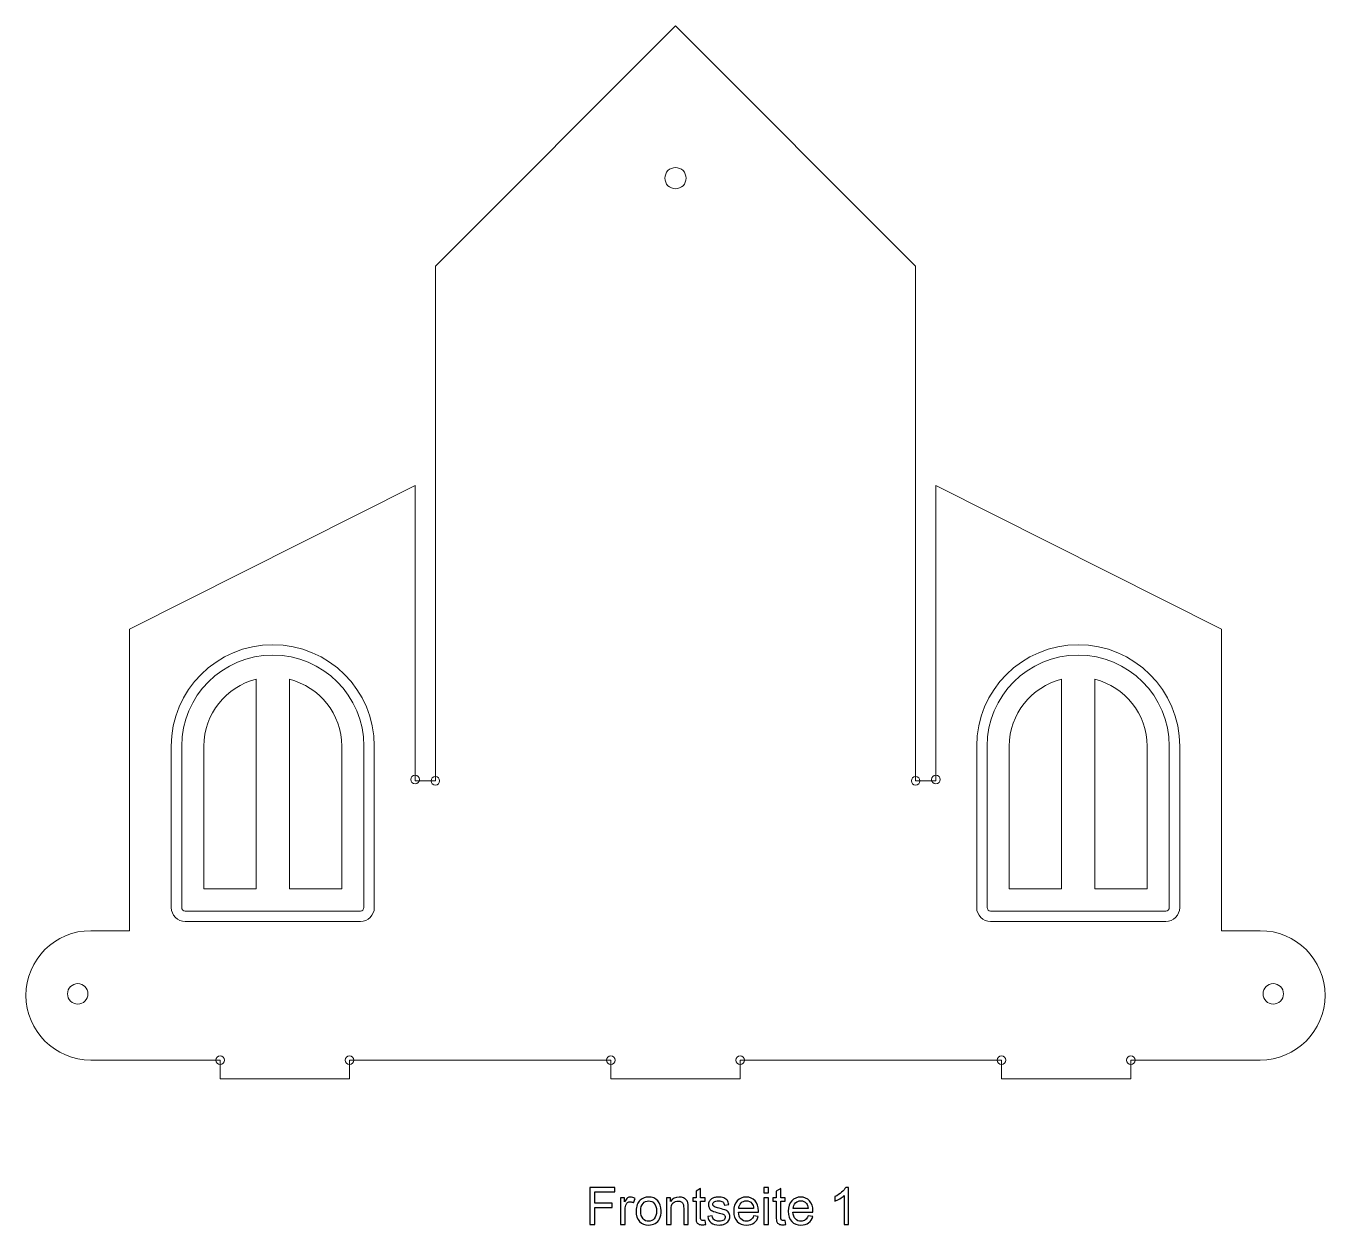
# Model space of a CAD drawing. Header units: millimetres. Extents: x -1415 to 1542, y -991 to 945.
# Drawn here: x 193.7 to 673.5, y 496.2 to 939.3 of the extents above; entities that cross this region are included whole.
import ezdxf

# ---------------------------------------------------------------- set-up
doc = ezdxf.new("R2010")
doc.units = ezdxf.units.MM
doc.header["$MEASUREMENT"] = 0
doc.layers.add('Ebene 1', color=7, linetype='Continuous')

msp = doc.modelspace()

# ---------------------------------------------------------------- linework, layer by layer
at = {"layer": 'Ebene 1', "color": 250, "lineweight": 5}
msp.add_open_spline([(433.5745, 939.2798), (433.5745, 939.2798), (433.5745, 939.2798), (433.5745, 939.2798), (433.5745, 939.2798), (433.5745, 939.2798), (522.2791, 850.5752), (522.2791, 850.5752), (522.2791, 850.5752), (522.2791, 850.5752), (522.2792, 660.3062), (522.2792, 660.3062), (522.2792, 660.3062), (522.2792, 660.3062), (529.7792, 660.3062), (529.7792, 660.3062), (529.7792, 660.3062), (529.7792, 660.3062), (529.7791, 769.4497), (529.7791, 769.4497), (529.7791, 769.4497), (529.7791, 769.4497), (635.2479, 716.3777), (635.2479, 716.3777), (635.2479, 716.3777), (635.2479, 716.3777), (635.2479, 604.9747), (635.2479, 604.9747), (635.2479, 604.9747), (635.2479, 604.9747), (649.5777, 604.9747), (649.5777, 604.9747), (649.5777, 604.9747), (662.7449, 604.9747), (673.484, 594.2357), (673.484, 581.0681), (673.484, 581.0681), (673.484, 581.0681), (673.484, 581.0681), (673.484, 581.0681), (673.484, 581.0681), (673.484, 567.9017), (662.7449, 557.1622), (649.5777, 557.1622), (649.5777, 557.1622), (649.5777, 557.1622), (601.7654, 557.1622), (601.7654, 557.1622), (601.7654, 557.1622), (601.7654, 557.1622), (601.7654, 550.2622), (601.7654, 550.2622), (601.7654, 550.2622), (601.7654, 550.2622), (553.9527, 550.2622), (553.9527, 550.2622), (553.9527, 550.2622), (553.9527, 550.2622), (553.9527, 557.1622), (553.9527, 557.1622), (553.9527, 557.1622), (553.9527, 557.1622), (457.4808, 557.1622), (457.4808, 557.1622), (457.4808, 557.1622), (457.4808, 557.1622), (457.4808, 550.2622), (457.4808, 550.2622), (457.4808, 550.2622), (457.4808, 550.2622), (409.6682, 550.2622), (409.6682, 550.2622), (409.6682, 550.2622), (409.6682, 550.2622), (409.6682, 557.1622), (409.6682, 557.1622), (409.6682, 557.1622), (409.6682, 557.1622), (313.1969, 557.1622), (313.1969, 557.1622), (313.1969, 557.1622), (313.1969, 557.1622), (313.1969, 550.2622), (313.1969, 550.2622), (313.1969, 550.2622), (313.1969, 550.2622), (265.3842, 550.2622), (265.3842, 550.2622), (265.3842, 550.2622), (265.3842, 550.2622), (265.3842, 557.1622), (265.3842, 557.1622), (265.3842, 557.1622), (265.3842, 557.1622), (217.5716, 557.1622), (217.5716, 557.1622), (217.5716, 557.1622), (204.4041, 557.1622), (193.6649, 567.9017), (193.6649, 581.0681), (193.6649, 581.0681), (193.6649, 581.0681), (193.6649, 581.0681), (193.6649, 581.0681), (193.6649, 581.0681), (193.6649, 594.2357), (204.4041, 604.9747), (217.5716, 604.9747), (217.5716, 604.9747), (217.5716, 604.9747), (231.9009, 604.9747), (231.9009, 604.9747), (231.9009, 604.9747), (231.9009, 604.9747), (231.9009, 716.3777), (231.9009, 716.3777), (231.9009, 716.3777), (231.9009, 716.3777), (337.3699, 769.4497), (337.3699, 769.4497), (337.3699, 769.4497), (337.3699, 769.4497), (337.37, 660.3062), (337.37, 660.3062), (337.37, 660.3062), (337.37, 660.3062), (344.87, 660.3062), (344.87, 660.3062), (344.87, 660.3062), (344.87, 660.3062), (344.8699, 850.5752), (344.8699, 850.5752), (344.8699, 850.5752), (344.8699, 850.5752), (433.5745, 939.2798), (433.5745, 939.2798)], degree=3, knots=[0, 0, 0, 0, 0.02941176, 0.02941176, 0.02941176, 0.02941176, 0.05882353, 0.05882353, 0.05882353, 0.05882353, 0.08823529, 0.08823529, 0.08823529, 0.08823529, 0.11764706, 0.11764706, 0.11764706, 0.11764706, 0.14705882, 0.14705882, 0.14705882, 0.14705882, 0.17647059, 0.17647059, 0.17647059, 0.17647059, 0.20588235, 0.20588235, 0.20588235, 0.20588235, 0.23529412, 0.23529412, 0.23529412, 0.23529412, 0.26470588, 0.26470588, 0.26470588, 0.26470588, 0.29411765, 0.29411765, 0.29411765, 0.29411765, 0.32352941, 0.32352941, 0.32352941, 0.32352941, 0.35294118, 0.35294118, 0.35294118, 0.35294118, 0.38235294, 0.38235294, 0.38235294, 0.38235294, 0.41176471, 0.41176471, 0.41176471, 0.41176471, 0.44117647, 0.44117647, 0.44117647, 0.44117647, 0.47058824, 0.47058824, 0.47058824, 0.47058824, 0.5, 0.5, 0.5, 0.5, 0.52941176, 0.52941176, 0.52941176, 0.52941176, 0.55882353, 0.55882353, 0.55882353, 0.55882353, 0.58823529, 0.58823529, 0.58823529, 0.58823529, 0.61764706, 0.61764706, 0.61764706, 0.61764706, 0.64705882, 0.64705882, 0.64705882, 0.64705882, 0.67647059, 0.67647059, 0.67647059, 0.67647059, 0.70588235, 0.70588235, 0.70588235, 0.70588235, 0.73529412, 0.73529412, 0.73529412, 0.73529412, 0.76470588, 0.76470588, 0.76470588, 0.76470588, 0.79411765, 0.79411765, 0.79411765, 0.79411765, 0.82352941, 0.82352941, 0.82352941, 0.82352941, 0.85294118, 0.85294118, 0.85294118, 0.85294118, 0.88235294, 0.88235294, 0.88235294, 0.88235294, 0.91176471, 0.91176471, 0.91176471, 0.91176471, 0.94117647, 0.94117647, 0.94117647, 0.94117647, 0.97058824, 0.97058824, 0.97058824, 0.97058824, 1, 1, 1, 1], dxfattribs=at)
at = {"layer": 'Ebene 1', "color": 22, "lineweight": 5}
for points in [[(437.5121, 883.0447), (437.5121, 880.8705), (435.7488, 879.1073), (433.5746, 879.1073), (433.5746, 879.1073), (431.4003, 879.1073), (429.6371, 880.8705), (429.6371, 883.0447), (429.6371, 883.0447), (429.6371, 885.2189), (431.4003, 886.9821), (433.5746, 886.9821), (433.5746, 886.9821), (435.7488, 886.9821), (437.5121, 885.2189), (437.5121, 883.0447)], [(216.571, 581.6279), (216.571, 579.5366), (214.8749, 577.8404), (212.7835, 577.8404), (212.7835, 577.8404), (210.692, 577.8404), (208.996, 579.5366), (208.996, 581.6279), (208.996, 581.6279), (208.996, 583.7192), (210.692, 585.4154), (212.7835, 585.4154), (212.7835, 585.4154), (214.8749, 585.4154), (216.571, 583.7192), (216.571, 581.6279)], [(650.5781, 581.6279), (650.5781, 579.5366), (652.2742, 577.8404), (654.3656, 577.8404), (654.3656, 577.8404), (656.457, 577.8404), (658.1531, 579.5366), (658.1531, 581.6279), (658.1531, 581.6279), (658.1531, 583.7192), (656.457, 585.4154), (654.3656, 585.4154), (654.3656, 585.4154), (652.2742, 585.4154), (650.5781, 583.7192), (650.5781, 581.6279)]]:
    msp.add_open_spline(points, degree=3, knots=[0, 0, 0, 0, 0.25, 0.25, 0.25, 0.25, 0.5, 0.5, 0.5, 0.5, 0.75, 0.75, 0.75, 0.75, 1, 1, 1, 1], dxfattribs=at)
at = {"layer": 'Ebene 1', "color": 114, "lineweight": 5}
for points in [[(247.328, 672.7962), (247.328, 672.7962), (247.3276, 672.8035), (247.3276, 672.8035), (247.3276, 672.8035), (247.3276, 672.8035), (247.3276, 673.149), (247.3276, 673.149), (247.3276, 673.149), (247.3276, 693.8521), (264.1243, 710.6487), (284.8274, 710.6487), (284.8274, 710.6487), (305.531, 710.6487), (322.3271, 693.8526), (322.3271, 673.149), (322.3271, 673.149), (322.3271, 673.149), (322.3277, 613.5145), (322.3277, 613.5145), (322.3277, 613.5145), (322.3277, 610.6796), (320.0236, 608.3757), (317.1887, 608.3757), (317.1887, 608.3757), (317.1887, 608.3757), (252.4669, 608.3757), (252.4669, 608.3757), (252.4669, 608.3757), (249.632, 608.3757), (247.328, 610.6796), (247.328, 613.5145), (247.328, 613.5145), (247.328, 613.5145), (247.328, 672.7962), (247.328, 672.7962)], [(544.8214, 672.7962), (544.8214, 672.7962), (544.821, 672.8035), (544.821, 672.8035), (544.821, 672.8035), (544.821, 672.8035), (544.821, 673.149), (544.821, 673.149), (544.821, 673.149), (544.821, 693.8521), (561.6176, 710.6487), (582.3207, 710.6487), (582.3207, 710.6487), (603.0244, 710.6487), (619.8205, 693.8526), (619.8205, 673.149), (619.8205, 673.149), (619.8205, 673.149), (619.821, 613.5145), (619.821, 613.5145), (619.821, 613.5145), (619.821, 610.6796), (617.5169, 608.3757), (614.682, 608.3757), (614.682, 608.3757), (614.682, 608.3757), (549.9602, 608.3757), (549.9602, 608.3757), (549.9602, 608.3757), (547.1253, 608.3757), (544.8214, 610.6796), (544.8214, 613.5145), (544.8214, 613.5145), (544.8214, 613.5145), (544.8214, 672.7962), (544.8214, 672.7962)], [(251.1823, 672.8975), (251.1823, 672.8975), (251.1819, 672.9049), (251.1819, 672.9049), (251.1819, 672.9049), (251.1819, 672.9049), (251.1819, 673.149), (251.1819, 673.149), (251.1819, 673.149), (251.1819, 691.7249), (266.2515, 706.7945), (284.8274, 706.7945), (284.8274, 706.7945), (303.4037, 706.7945), (318.4729, 691.7253), (318.4729, 673.149), (318.4729, 673.149), (318.4729, 673.149), (318.4734, 613.5146), (318.4734, 613.5146), (318.4734, 613.5146), (318.4734, 612.8069), (317.8964, 612.2299), (317.1887, 612.2299), (317.1887, 612.2299), (317.1887, 612.2299), (252.4669, 612.2299), (252.4669, 612.2299), (252.4669, 612.2299), (251.7593, 612.2299), (251.1823, 612.8069), (251.1823, 613.5146), (251.1823, 613.5146), (251.1823, 613.5146), (251.1823, 672.8975), (251.1823, 672.8975)], [(548.6757, 672.8975), (548.6757, 672.8975), (548.6752, 672.9049), (548.6752, 672.9049), (548.6752, 672.9049), (548.6752, 672.9049), (548.6752, 673.149), (548.6752, 673.149), (548.6752, 673.149), (548.6752, 691.7249), (563.7449, 706.7945), (582.3208, 706.7945), (582.3208, 706.7945), (600.8971, 706.7945), (615.9663, 691.7253), (615.9663, 673.149), (615.9663, 673.149), (615.9663, 673.149), (615.9667, 613.5146), (615.9667, 613.5146), (615.9667, 613.5146), (615.9667, 612.8069), (615.3897, 612.2299), (614.6821, 612.2299), (614.6821, 612.2299), (614.6821, 612.2299), (549.9603, 612.2299), (549.9603, 612.2299), (549.9603, 612.2299), (549.2527, 612.2299), (548.6757, 612.8069), (548.6757, 613.5146), (548.6757, 613.5146), (548.6757, 613.5146), (548.6757, 672.8975), (548.6757, 672.8975)]]:
    msp.add_open_spline(points, degree=3, knots=[0, 0, 0, 0, 0.11111111, 0.11111111, 0.11111111, 0.11111111, 0.22222222, 0.22222222, 0.22222222, 0.22222222, 0.33333333, 0.33333333, 0.33333333, 0.33333333, 0.44444444, 0.44444444, 0.44444444, 0.44444444, 0.55555556, 0.55555556, 0.55555556, 0.55555556, 0.66666667, 0.66666667, 0.66666667, 0.66666667, 0.77777778, 0.77777778, 0.77777778, 0.77777778, 0.88888889, 0.88888889, 0.88888889, 0.88888889, 1, 1, 1, 1], dxfattribs=at)
at = {"layer": 'Ebene 1', "color": 7, "lineweight": 5}
for points, knots in [([(259.3725, 620.4202), (259.3725, 620.4202), (278.6851, 620.4202), (278.6851, 620.4202), (278.6851, 620.4202), (278.6851, 620.4202), (278.6851, 697.8557), (278.6851, 697.8557), (278.6851, 697.8557), (267.596, 695.107), (259.3721, 685.0867), (259.3721, 673.149), (259.3721, 673.149), (259.3721, 673.149), (259.3725, 673.1248), (259.3725, 673.1248), (259.3725, 673.1248), (259.3725, 673.1248), (259.3725, 620.4202), (259.3725, 620.4202)], [0, 0, 0, 0, 0.2, 0.2, 0.2, 0.2, 0.4, 0.4, 0.4, 0.4, 0.6, 0.6, 0.6, 0.6, 0.8, 0.8, 0.8, 0.8, 1, 1, 1, 1]), ([(290.9705, 620.4202), (290.9705, 620.4202), (310.2831, 620.4202), (310.2831, 620.4202), (310.2831, 620.4202), (310.2831, 620.4202), (310.2827, 673.149), (310.2827, 673.149), (310.2827, 673.149), (310.2827, 685.0863), (302.0589, 695.105), (290.9705, 697.8549), (290.9705, 697.8549), (290.9705, 697.8549), (290.9705, 620.4202), (290.9705, 620.4202)], [0, 0, 0, 0, 0.25, 0.25, 0.25, 0.25, 0.5, 0.5, 0.5, 0.5, 0.75, 0.75, 0.75, 0.75, 1, 1, 1, 1]), ([(556.8659, 620.4202), (556.8659, 620.4202), (576.1785, 620.4202), (576.1785, 620.4202), (576.1785, 620.4202), (576.1785, 620.4202), (576.1785, 697.8557), (576.1785, 697.8557), (576.1785, 697.8557), (565.0893, 695.107), (556.8655, 685.0867), (556.8655, 673.149), (556.8655, 673.149), (556.8655, 673.149), (556.8659, 673.1248), (556.8659, 673.1248), (556.8659, 673.1248), (556.8659, 673.1248), (556.8659, 620.4202), (556.8659, 620.4202)], [0, 0, 0, 0, 0.2, 0.2, 0.2, 0.2, 0.4, 0.4, 0.4, 0.4, 0.6, 0.6, 0.6, 0.6, 0.8, 0.8, 0.8, 0.8, 1, 1, 1, 1]), ([(588.4639, 620.4202), (588.4639, 620.4202), (607.7765, 620.4202), (607.7765, 620.4202), (607.7765, 620.4202), (607.7765, 620.4202), (607.7761, 673.149), (607.7761, 673.149), (607.7761, 673.149), (607.7761, 685.0863), (599.5522, 695.105), (588.4639, 697.8549), (588.4639, 697.8549), (588.4639, 697.8549), (588.4639, 620.4202), (588.4639, 620.4202)], [0, 0, 0, 0, 0.25, 0.25, 0.25, 0.25, 0.5, 0.5, 0.5, 0.5, 0.75, 0.75, 0.75, 0.75, 1, 1, 1, 1])]:
    msp.add_open_spline(points, degree=3, knots=knots, dxfattribs=at)
at = {"layer": 'Ebene 1', "color": 2, "lineweight": 5}
for points in [[(337.3699, 662.4579), (338.2491, 662.4579), (338.9621, 661.7449), (338.9621, 660.8657), (338.9621, 660.8657), (338.9621, 659.9866), (338.2491, 659.2736), (337.3699, 659.2736), (337.3699, 659.2736), (336.4907, 659.2736), (335.7777, 659.9866), (335.7777, 660.8657), (335.7777, 660.8657), (335.7777, 661.7449), (336.4907, 662.4579), (337.3699, 662.4579)], [(529.7792, 662.4578), (530.6584, 662.4578), (531.3713, 661.7449), (531.3713, 660.8657), (531.3713, 660.8657), (531.3713, 659.9866), (530.6584, 659.2736), (529.7792, 659.2736), (529.7792, 659.2736), (528.9, 659.2736), (528.1871, 659.9866), (528.1871, 660.8657), (528.1871, 660.8657), (528.1871, 661.7449), (528.9, 662.4578), (529.7792, 662.4578)], [(344.87, 661.8983), (345.7492, 661.8983), (346.4621, 661.1854), (346.4621, 660.3062), (346.4621, 660.3062), (346.4621, 659.4271), (345.7492, 658.7141), (344.87, 658.7141), (344.87, 658.7141), (343.9908, 658.7141), (343.2779, 659.4271), (343.2779, 660.3062), (343.2779, 660.3062), (343.2779, 661.1854), (343.9908, 661.8983), (344.87, 661.8983)], [(522.2792, 661.8984), (523.1584, 661.8984), (523.8713, 661.1854), (523.8713, 660.3062), (523.8713, 660.3062), (523.8713, 659.4271), (523.1584, 658.7141), (522.2792, 658.7141), (522.2792, 658.7141), (521.3999, 658.7141), (520.687, 659.4271), (520.687, 660.3062), (520.687, 660.3062), (520.687, 661.1854), (521.3999, 661.8984), (522.2792, 661.8984)], [(265.3842, 558.7544), (266.2634, 558.7544), (266.9764, 558.0414), (266.9764, 557.1622), (266.9764, 557.1622), (266.9764, 556.283), (266.2634, 555.57), (265.3842, 555.57), (265.3842, 555.57), (264.505, 555.57), (263.7921, 556.283), (263.7921, 557.1622), (263.7921, 557.1622), (263.7921, 558.0414), (264.505, 558.7544), (265.3842, 558.7544)], [(313.1969, 558.7543), (314.0761, 558.7543), (314.789, 558.0413), (314.789, 557.1622), (314.789, 557.1622), (314.789, 556.2832), (314.0761, 555.57), (313.1969, 555.57), (313.1969, 555.57), (312.3177, 555.57), (311.6047, 556.2832), (311.6047, 557.1622), (311.6047, 557.1622), (311.6047, 558.0413), (312.3177, 558.7543), (313.1969, 558.7543)], [(409.6681, 558.7544), (410.5473, 558.7544), (411.2603, 558.0414), (411.2603, 557.1622), (411.2603, 557.1622), (411.2603, 556.283), (410.5473, 555.57), (409.6681, 555.57), (409.6681, 555.57), (408.7889, 555.57), (408.076, 556.283), (408.076, 557.1622), (408.076, 557.1622), (408.076, 558.0414), (408.7889, 558.7544), (409.6681, 558.7544)], [(457.4808, 558.7543), (458.36, 558.7543), (459.0729, 558.0413), (459.0729, 557.1622), (459.0729, 557.1622), (459.0729, 556.2832), (458.36, 555.57), (457.4808, 555.57), (457.4808, 555.57), (456.6016, 555.57), (455.8886, 556.2832), (455.8886, 557.1622), (455.8886, 557.1622), (455.8886, 558.0413), (456.6016, 558.7543), (457.4808, 558.7543)], [(553.9527, 558.7544), (554.8318, 558.7544), (555.5448, 558.0414), (555.5448, 557.1622), (555.5448, 557.1622), (555.5448, 556.283), (554.8318, 555.57), (553.9527, 555.57), (553.9527, 555.57), (553.0735, 555.57), (552.3605, 556.283), (552.3605, 557.1622), (552.3605, 557.1622), (552.3605, 558.0414), (553.0735, 558.7544), (553.9527, 558.7544)], [(601.7654, 558.7543), (602.6446, 558.7543), (603.3576, 558.0413), (603.3576, 557.1622), (603.3576, 557.1622), (603.3576, 556.2832), (602.6446, 555.57), (601.7654, 555.57), (601.7654, 555.57), (600.8862, 555.57), (600.1732, 556.2832), (600.1732, 557.1622), (600.1732, 557.1622), (600.1732, 558.0413), (600.8862, 558.7543), (601.7654, 558.7543)]]:
    msp.add_open_spline(points, degree=3, knots=[0, 0, 0, 0, 0.25, 0.25, 0.25, 0.25, 0.5, 0.5, 0.5, 0.5, 0.75, 0.75, 0.75, 0.75, 1, 1, 1, 1], dxfattribs=at)
at = {"layer": 'Ebene 1', "color": 1}
for points, knots in [([(401.9749, 496.4251), (401.9749, 496.4251), (401.9749, 510.0617), (401.9749, 510.0617), (401.9749, 510.0617), (401.9749, 510.0617), (411.1764, 510.0617), (411.1764, 510.0617), (411.1764, 510.0617), (411.1764, 510.0617), (411.1764, 508.452), (411.1764, 508.452), (411.1764, 508.452), (411.1764, 508.452), (403.7816, 508.452), (403.7816, 508.452), (403.7816, 508.452), (403.7816, 508.452), (403.7816, 504.2292), (403.7816, 504.2292), (403.7816, 504.2292), (403.7816, 504.2292), (410.1794, 504.2292), (410.1794, 504.2292), (410.1794, 504.2292), (410.1794, 504.2292), (410.1794, 502.6195), (410.1794, 502.6195), (410.1794, 502.6195), (410.1794, 502.6195), (403.7816, 502.6195), (403.7816, 502.6195), (403.7816, 502.6195), (403.7816, 502.6195), (403.7816, 496.4251), (403.7816, 496.4251), (403.7816, 496.4251), (403.7816, 496.4251), (401.9749, 496.4251), (401.9749, 496.4251)], [0, 0, 0, 0, 0.1, 0.1, 0.1, 0.1, 0.2, 0.2, 0.2, 0.2, 0.3, 0.3, 0.3, 0.3, 0.4, 0.4, 0.4, 0.4, 0.5, 0.5, 0.5, 0.5, 0.6, 0.6, 0.6, 0.6, 0.7, 0.7, 0.7, 0.7, 0.8, 0.8, 0.8, 0.8, 0.9, 0.9, 0.9, 0.9, 1, 1, 1, 1]), ([(444.4963, 497.9237), (444.4963, 497.9237), (444.7376, 496.4441), (444.7376, 496.4441), (444.7376, 496.4441), (444.2677, 496.3457), (443.8454, 496.2949), (443.4739, 496.2949), (443.4739, 496.2949), (442.8642, 496.2949), (442.3943, 496.3901), (442.0578, 496.5839), (442.0578, 496.5839), (441.7244, 496.7744), (441.4895, 497.0283), (441.353, 497.3426), (441.353, 497.3426), (441.2164, 497.6538), (441.1465, 498.3142), (441.1465, 499.3175), (441.1465, 499.3175), (441.1465, 499.3175), (441.1465, 505.0007), (441.1465, 505.0007), (441.1465, 505.0007), (441.1465, 505.0007), (439.9178, 505.0007), (439.9178, 505.0007), (439.9178, 505.0007), (439.9178, 505.0007), (439.9178, 506.3025), (439.9178, 506.3025), (439.9178, 506.3025), (439.9178, 506.3025), (441.1465, 506.3025), (441.1465, 506.3025), (441.1465, 506.3025), (441.1465, 506.3025), (441.1465, 508.7504), (441.1465, 508.7504), (441.1465, 508.7504), (441.1465, 508.7504), (442.8134, 509.7537), (442.8134, 509.7537), (442.8134, 509.7537), (442.8134, 509.7537), (442.8134, 506.3025), (442.8134, 506.3025), (442.8134, 506.3025), (442.8134, 506.3025), (444.4963, 506.3025), (444.4963, 506.3025), (444.4963, 506.3025), (444.4963, 506.3025), (444.4963, 505.0007), (444.4963, 505.0007), (444.4963, 505.0007), (444.4963, 505.0007), (442.8134, 505.0007), (442.8134, 505.0007), (442.8134, 505.0007), (442.8134, 505.0007), (442.8134, 499.2254), (442.8134, 499.2254), (442.8134, 499.2254), (442.8134, 498.746), (442.842, 498.4412), (442.8992, 498.3047), (442.8992, 498.3047), (442.9595, 498.1682), (443.0548, 498.0602), (443.1881, 497.9777), (443.1881, 497.9777), (443.3215, 497.8983), (443.512, 497.857), (443.7596, 497.857), (443.7596, 497.857), (443.947, 497.857), (444.1915, 497.8793), (444.4963, 497.9237)], [0, 0, 0, 0, 0.05, 0.05, 0.05, 0.05, 0.1, 0.1, 0.1, 0.1, 0.15, 0.15, 0.15, 0.15, 0.2, 0.2, 0.2, 0.2, 0.25, 0.25, 0.25, 0.25, 0.3, 0.3, 0.3, 0.3, 0.35, 0.35, 0.35, 0.35, 0.4, 0.4, 0.4, 0.4, 0.45, 0.45, 0.45, 0.45, 0.5, 0.5, 0.5, 0.5, 0.55, 0.55, 0.55, 0.55, 0.6, 0.6, 0.6, 0.6, 0.65, 0.65, 0.65, 0.65, 0.7, 0.7, 0.7, 0.7, 0.75, 0.75, 0.75, 0.75, 0.8, 0.8, 0.8, 0.8, 0.85, 0.85, 0.85, 0.85, 0.9, 0.9, 0.9, 0.9, 0.95, 0.95, 0.95, 0.95, 1, 1, 1, 1]), ([(466.2619, 508.1345), (466.2619, 508.1345), (466.2619, 510.0617), (466.2619, 510.0617), (466.2619, 510.0617), (466.2619, 510.0617), (467.9384, 510.0617), (467.9384, 510.0617), (467.9384, 510.0617), (467.9384, 510.0617), (467.9384, 508.1345), (467.9384, 508.1345), (467.9384, 508.1345), (467.9384, 508.1345), (466.2619, 508.1345), (466.2619, 508.1345)], [0, 0, 0, 0, 0.25, 0.25, 0.25, 0.25, 0.5, 0.5, 0.5, 0.5, 0.75, 0.75, 0.75, 0.75, 1, 1, 1, 1]), ([(474.1426, 497.9237), (474.1426, 497.9237), (474.3839, 496.4441), (474.3839, 496.4441), (474.3839, 496.4441), (473.9139, 496.3457), (473.4916, 496.2949), (473.1201, 496.2949), (473.1201, 496.2949), (472.5105, 496.2949), (472.0406, 496.3901), (471.704, 496.5839), (471.704, 496.5839), (471.3707, 496.7744), (471.1357, 497.0283), (470.9992, 497.3426), (470.9992, 497.3426), (470.8626, 497.6538), (470.7928, 498.3142), (470.7928, 499.3175), (470.7928, 499.3175), (470.7928, 499.3175), (470.7928, 505.0007), (470.7928, 505.0007), (470.7928, 505.0007), (470.7928, 505.0007), (469.564, 505.0007), (469.564, 505.0007), (469.564, 505.0007), (469.564, 505.0007), (469.564, 506.3025), (469.564, 506.3025), (469.564, 506.3025), (469.564, 506.3025), (470.7928, 506.3025), (470.7928, 506.3025), (470.7928, 506.3025), (470.7928, 506.3025), (470.7928, 508.7504), (470.7928, 508.7504), (470.7928, 508.7504), (470.7928, 508.7504), (472.4597, 509.7537), (472.4597, 509.7537), (472.4597, 509.7537), (472.4597, 509.7537), (472.4597, 506.3025), (472.4597, 506.3025), (472.4597, 506.3025), (472.4597, 506.3025), (474.1426, 506.3025), (474.1426, 506.3025), (474.1426, 506.3025), (474.1426, 506.3025), (474.1426, 505.0007), (474.1426, 505.0007), (474.1426, 505.0007), (474.1426, 505.0007), (472.4597, 505.0007), (472.4597, 505.0007), (472.4597, 505.0007), (472.4597, 505.0007), (472.4597, 499.2254), (472.4597, 499.2254), (472.4597, 499.2254), (472.4597, 498.746), (472.4883, 498.4412), (472.5455, 498.3047), (472.5455, 498.3047), (472.6058, 498.1682), (472.701, 498.0602), (472.8344, 497.9777), (472.8344, 497.9777), (472.9677, 497.8983), (473.1582, 497.857), (473.4059, 497.857), (473.4059, 497.857), (473.5932, 497.857), (473.8377, 497.8793), (474.1426, 497.9237)], [0, 0, 0, 0, 0.05, 0.05, 0.05, 0.05, 0.1, 0.1, 0.1, 0.1, 0.15, 0.15, 0.15, 0.15, 0.2, 0.2, 0.2, 0.2, 0.25, 0.25, 0.25, 0.25, 0.3, 0.3, 0.3, 0.3, 0.35, 0.35, 0.35, 0.35, 0.4, 0.4, 0.4, 0.4, 0.45, 0.45, 0.45, 0.45, 0.5, 0.5, 0.5, 0.5, 0.55, 0.55, 0.55, 0.55, 0.6, 0.6, 0.6, 0.6, 0.65, 0.65, 0.65, 0.65, 0.7, 0.7, 0.7, 0.7, 0.75, 0.75, 0.75, 0.75, 0.8, 0.8, 0.8, 0.8, 0.85, 0.85, 0.85, 0.85, 0.9, 0.9, 0.9, 0.9, 0.95, 0.95, 0.95, 0.95, 1, 1, 1, 1]), ([(497.5084, 496.4251), (497.5084, 496.4251), (495.8351, 496.4251), (495.8351, 496.4251), (495.8351, 496.4251), (495.8351, 496.4251), (495.8351, 507.0931), (495.8351, 507.0931), (495.8351, 507.0931), (495.4319, 506.7089), (494.9048, 506.3247), (494.2507, 505.9406), (494.2507, 505.9406), (493.5935, 505.5564), (493.006, 505.2674), (492.4853, 505.0769), (492.4853, 505.0769), (492.4853, 505.0769), (492.4853, 506.693), (492.4853, 506.693), (492.4853, 506.693), (493.422, 507.1343), (494.2412, 507.6677), (494.9429, 508.2932), (494.9429, 508.2932), (495.6414, 508.9219), (496.1399, 509.5283), (496.432, 510.1189), (496.432, 510.1189), (496.432, 510.1189), (497.5084, 510.1189), (497.5084, 510.1189), (497.5084, 510.1189), (497.5084, 510.1189), (497.5084, 496.4251), (497.5084, 496.4251)], [0, 0, 0, 0, 0.11111111, 0.11111111, 0.11111111, 0.11111111, 0.22222222, 0.22222222, 0.22222222, 0.22222222, 0.33333333, 0.33333333, 0.33333333, 0.33333333, 0.44444444, 0.44444444, 0.44444444, 0.44444444, 0.55555556, 0.55555556, 0.55555556, 0.55555556, 0.66666667, 0.66666667, 0.66666667, 0.66666667, 0.77777778, 0.77777778, 0.77777778, 0.77777778, 0.88888889, 0.88888889, 0.88888889, 0.88888889, 1, 1, 1, 1]), ([(413.2879, 496.4251), (413.2879, 496.4251), (413.2879, 506.3025), (413.2879, 506.3025), (413.2879, 506.3025), (413.2879, 506.3025), (414.7929, 506.3025), (414.7929, 506.3025), (414.7929, 506.3025), (414.7929, 506.3025), (414.7929, 504.8071), (414.7929, 504.8071), (414.7929, 504.8071), (415.1771, 505.5056), (415.5328, 505.9691), (415.8598, 506.1914), (415.8598, 506.1914), (416.1836, 506.4137), (416.5424, 506.528), (416.933, 506.528), (416.933, 506.528), (417.4982, 506.528), (418.0697, 506.347), (418.6539, 505.9882), (418.6539, 505.9882), (418.6539, 505.9882), (418.076, 504.4325), (418.076, 504.4325), (418.076, 504.4325), (417.6696, 504.6769), (417.26, 504.7976), (416.8504, 504.7976), (416.8504, 504.7976), (416.4821, 504.7976), (416.1551, 504.6864), (415.8629, 504.4673), (415.8629, 504.4673), (415.5709, 504.2451), (415.3645, 503.9403), (415.2407, 503.5498), (415.2407, 503.5498), (415.0532, 502.9561), (414.9612, 502.3052), (414.9612, 501.5972), (414.9612, 501.5972), (414.9612, 501.5972), (414.9612, 496.4251), (414.9612, 496.4251), (414.9612, 496.4251), (414.9612, 496.4251), (413.2879, 496.4251), (413.2879, 496.4251)], [0, 0, 0, 0, 0.07692308, 0.07692308, 0.07692308, 0.07692308, 0.15384615, 0.15384615, 0.15384615, 0.15384615, 0.23076923, 0.23076923, 0.23076923, 0.23076923, 0.30769231, 0.30769231, 0.30769231, 0.30769231, 0.38461538, 0.38461538, 0.38461538, 0.38461538, 0.46153846, 0.46153846, 0.46153846, 0.46153846, 0.53846154, 0.53846154, 0.53846154, 0.53846154, 0.61538462, 0.61538462, 0.61538462, 0.61538462, 0.69230769, 0.69230769, 0.69230769, 0.69230769, 0.76923077, 0.76923077, 0.76923077, 0.76923077, 0.84615385, 0.84615385, 0.84615385, 0.84615385, 0.92307692, 0.92307692, 0.92307692, 0.92307692, 1, 1, 1, 1]), ([(419.0254, 501.3654), (419.0254, 503.1942), (419.5334, 504.5499), (420.5527, 505.4294), (420.5527, 505.4294), (421.4004, 506.1596), (422.4355, 506.528), (423.6579, 506.528), (423.6579, 506.528), (425.0168, 506.528), (426.1282, 506.0834), (426.9886, 505.1912), (426.9886, 505.1912), (427.8523, 504.3023), (428.2809, 503.0735), (428.2809, 501.5051), (428.2809, 501.5051), (428.2809, 500.2319), (428.0904, 499.2318), (427.7094, 498.5047), (427.7094, 498.5047), (427.3284, 497.7745), (426.7727, 497.2093), (426.0456, 496.8061), (426.0456, 496.8061), (425.3153, 496.4029), (424.5215, 496.2029), (423.6579, 496.2029), (423.6579, 496.2029), (422.2768, 496.2029), (421.1591, 496.6442), (420.305, 497.5331), (420.305, 497.5331), (419.4509, 498.419), (419.0254, 499.6953), (419.0254, 501.3654)], [0, 0, 0, 0, 0.11111111, 0.11111111, 0.11111111, 0.11111111, 0.22222222, 0.22222222, 0.22222222, 0.22222222, 0.33333333, 0.33333333, 0.33333333, 0.33333333, 0.44444444, 0.44444444, 0.44444444, 0.44444444, 0.55555556, 0.55555556, 0.55555556, 0.55555556, 0.66666667, 0.66666667, 0.66666667, 0.66666667, 0.77777778, 0.77777778, 0.77777778, 0.77777778, 0.88888889, 0.88888889, 0.88888889, 0.88888889, 1, 1, 1, 1]), ([(420.7463, 501.3654), (420.7463, 500.0986), (421.0226, 499.1524), (421.575, 498.5237), (421.575, 498.5237), (422.1275, 497.8919), (422.8229, 497.5776), (423.6579, 497.5776), (423.6579, 497.5776), (424.4898, 497.5776), (425.182, 497.8951), (425.7345, 498.527), (425.7345, 498.527), (426.2837, 499.1588), (426.56, 500.1239), (426.56, 501.4193), (426.56, 501.4193), (426.56, 502.6418), (426.2837, 503.5688), (425.7281, 504.1975), (425.7281, 504.1975), (425.1725, 504.8261), (424.4834, 505.1405), (423.6579, 505.1405), (423.6579, 505.1405), (422.8229, 505.1405), (422.1275, 504.8261), (421.575, 504.2006), (421.575, 504.2006), (421.0226, 503.5752), (420.7463, 502.629), (420.7463, 501.3654)], [0, 0, 0, 0, 0.125, 0.125, 0.125, 0.125, 0.25, 0.25, 0.25, 0.25, 0.375, 0.375, 0.375, 0.375, 0.5, 0.5, 0.5, 0.5, 0.625, 0.625, 0.625, 0.625, 0.75, 0.75, 0.75, 0.75, 0.875, 0.875, 0.875, 0.875, 1, 1, 1, 1]), ([(430.2463, 496.4251), (430.2463, 496.4251), (430.2463, 506.3025), (430.2463, 506.3025), (430.2463, 506.3025), (430.2463, 506.3025), (431.7513, 506.3025), (431.7513, 506.3025), (431.7513, 506.3025), (431.7513, 506.3025), (431.7513, 504.8992), (431.7513, 504.8992), (431.7513, 504.8992), (432.4784, 505.985), (433.5262, 506.528), (434.8947, 506.528), (434.8947, 506.528), (435.4916, 506.528), (436.0378, 506.42), (436.5362, 506.2073), (436.5362, 506.2073), (437.0379, 505.9913), (437.4094, 505.712), (437.657, 505.3627), (437.657, 505.3627), (437.9079, 505.0166), (438.0794, 504.6039), (438.181, 504.1277), (438.181, 504.1277), (438.2413, 503.8165), (438.2731, 503.2736), (438.2731, 502.4989), (438.2731, 502.4989), (438.2731, 502.4989), (438.2731, 496.4251), (438.2731, 496.4251), (438.2731, 496.4251), (438.2731, 496.4251), (436.5966, 496.4251), (436.5966, 496.4251), (436.5966, 496.4251), (436.5966, 496.4251), (436.5966, 502.4354), (436.5966, 502.4354), (436.5966, 502.4354), (436.5966, 503.1148), (436.5331, 503.626), (436.4029, 503.9657), (436.4029, 503.9657), (436.2728, 504.3023), (436.0409, 504.5721), (435.7107, 504.7721), (435.7107, 504.7721), (435.3773, 504.9754), (434.99, 505.0769), (434.5423, 505.0769), (434.5423, 505.0769), (433.8278, 505.0769), (433.2151, 504.8483), (432.6944, 504.3975), (432.6944, 504.3975), (432.1768, 503.9435), (431.9196, 503.0862), (431.9196, 501.8194), (431.9196, 501.8194), (431.9196, 501.8194), (431.9196, 496.4251), (431.9196, 496.4251), (431.9196, 496.4251), (431.9196, 496.4251), (430.2463, 496.4251), (430.2463, 496.4251)], [0, 0, 0, 0, 0.05555556, 0.05555556, 0.05555556, 0.05555556, 0.11111111, 0.11111111, 0.11111111, 0.11111111, 0.16666667, 0.16666667, 0.16666667, 0.16666667, 0.22222222, 0.22222222, 0.22222222, 0.22222222, 0.27777778, 0.27777778, 0.27777778, 0.27777778, 0.33333333, 0.33333333, 0.33333333, 0.33333333, 0.38888889, 0.38888889, 0.38888889, 0.38888889, 0.44444444, 0.44444444, 0.44444444, 0.44444444, 0.5, 0.5, 0.5, 0.5, 0.55555556, 0.55555556, 0.55555556, 0.55555556, 0.61111111, 0.61111111, 0.61111111, 0.61111111, 0.66666667, 0.66666667, 0.66666667, 0.66666667, 0.72222222, 0.72222222, 0.72222222, 0.72222222, 0.77777778, 0.77777778, 0.77777778, 0.77777778, 0.83333333, 0.83333333, 0.83333333, 0.83333333, 0.88888889, 0.88888889, 0.88888889, 0.88888889, 0.94444444, 0.94444444, 0.94444444, 0.94444444, 1, 1, 1, 1]), ([(445.4648, 499.3747), (445.4648, 499.3747), (447.119, 499.635), (447.119, 499.635), (447.119, 499.635), (447.2111, 498.9714), (447.4714, 498.4634), (447.8969, 498.1079), (447.8969, 498.1079), (448.3192, 497.7554), (448.913, 497.5776), (449.6781, 497.5776), (449.6781, 497.5776), (450.4466, 497.5776), (451.0181, 497.7364), (451.3895, 498.0475), (451.3895, 498.0475), (451.7611, 498.3618), (451.9484, 498.7301), (451.9484, 499.1492), (451.9484, 499.1492), (451.9484, 499.5302), (451.7833, 499.8255), (451.453, 500.0446), (451.453, 500.0446), (451.2244, 500.1938), (450.6529, 500.3811), (449.7416, 500.6097), (449.7416, 500.6097), (448.5161, 500.9209), (447.6619, 501.1876), (447.1889, 501.4162), (447.1889, 501.4162), (446.7158, 501.6416), (446.3537, 501.956), (446.1092, 502.356), (446.1092, 502.356), (445.8648, 502.7561), (445.741, 503.1974), (445.741, 503.68), (445.741, 503.68), (445.741, 504.1213), (445.8425, 504.5277), (446.0458, 504.9023), (446.0458, 504.9023), (446.2458, 505.2802), (446.5221, 505.5913), (446.8682, 505.8389), (446.8682, 505.8389), (447.1285, 506.0294), (447.4841, 506.1946), (447.9318, 506.3279), (447.9318, 506.3279), (448.3827, 506.4613), (448.8653, 506.528), (449.3797, 506.528), (449.3797, 506.528), (450.1544, 506.528), (450.8339, 506.4137), (451.4213, 506.1914), (451.4213, 506.1914), (452.0087, 505.9691), (452.4405, 505.6675), (452.7199, 505.2865), (452.7199, 505.2865), (452.9993, 504.9023), (453.1898, 504.3944), (453.2946, 503.7562), (453.2946, 503.7562), (453.2946, 503.7562), (451.6595, 503.5307), (451.6595, 503.5307), (451.6595, 503.5307), (451.5833, 504.0387), (451.3673, 504.4356), (451.0117, 504.7214), (451.0117, 504.7214), (450.6561, 505.0071), (450.1513, 505.15), (449.5003, 505.15), (449.5003, 505.15), (448.732, 505.15), (448.1827, 505.023), (447.8556, 504.769), (447.8556, 504.769), (447.5254, 504.515), (447.3603, 504.2165), (447.3603, 503.8768), (447.3603, 503.8768), (447.3603, 503.6577), (447.4301, 503.4641), (447.5666, 503.2895), (447.5666, 503.2895), (447.7032, 503.1085), (447.9159, 502.9624), (448.2081, 502.8418), (448.2081, 502.8418), (448.3763, 502.7814), (448.8685, 502.6385), (449.6876, 502.4163), (449.6876, 502.4163), (450.872, 502.0988), (451.6976, 501.8417), (452.1643, 501.6384), (452.1643, 501.6384), (452.6342, 501.4384), (453.0025, 501.1431), (453.2692, 500.759), (453.2692, 500.759), (453.536, 500.3748), (453.6693, 499.8986), (453.6693, 499.3271), (453.6693, 499.3271), (453.6693, 498.7682), (453.5042, 498.2444), (453.1803, 497.7491), (453.1803, 497.7491), (452.8532, 497.2569), (452.3834, 496.8759), (451.7706, 496.6061), (451.7706, 496.6061), (451.1577, 496.3362), (450.4624, 496.2029), (449.6876, 496.2029), (449.6876, 496.2029), (448.4018, 496.2029), (447.4238, 496.4696), (446.7507, 497.003), (446.7507, 497.003), (446.0775, 497.5364), (445.6489, 498.3269), (445.4648, 499.3747)], [0, 0, 0, 0, 0.03030303, 0.03030303, 0.03030303, 0.03030303, 0.06060606, 0.06060606, 0.06060606, 0.06060606, 0.09090909, 0.09090909, 0.09090909, 0.09090909, 0.12121212, 0.12121212, 0.12121212, 0.12121212, 0.15151515, 0.15151515, 0.15151515, 0.15151515, 0.18181818, 0.18181818, 0.18181818, 0.18181818, 0.21212121, 0.21212121, 0.21212121, 0.21212121, 0.24242424, 0.24242424, 0.24242424, 0.24242424, 0.27272727, 0.27272727, 0.27272727, 0.27272727, 0.3030303, 0.3030303, 0.3030303, 0.3030303, 0.33333333, 0.33333333, 0.33333333, 0.33333333, 0.36363636, 0.36363636, 0.36363636, 0.36363636, 0.39393939, 0.39393939, 0.39393939, 0.39393939, 0.42424242, 0.42424242, 0.42424242, 0.42424242, 0.45454545, 0.45454545, 0.45454545, 0.45454545, 0.48484848, 0.48484848, 0.48484848, 0.48484848, 0.51515152, 0.51515152, 0.51515152, 0.51515152, 0.54545455, 0.54545455, 0.54545455, 0.54545455, 0.57575758, 0.57575758, 0.57575758, 0.57575758, 0.60606061, 0.60606061, 0.60606061, 0.60606061, 0.63636364, 0.63636364, 0.63636364, 0.63636364, 0.66666667, 0.66666667, 0.66666667, 0.66666667, 0.6969697, 0.6969697, 0.6969697, 0.6969697, 0.72727273, 0.72727273, 0.72727273, 0.72727273, 0.75757576, 0.75757576, 0.75757576, 0.75757576, 0.78787879, 0.78787879, 0.78787879, 0.78787879, 0.81818182, 0.81818182, 0.81818182, 0.81818182, 0.84848485, 0.84848485, 0.84848485, 0.84848485, 0.87878788, 0.87878788, 0.87878788, 0.87878788, 0.90909091, 0.90909091, 0.90909091, 0.90909091, 0.93939394, 0.93939394, 0.93939394, 0.93939394, 0.96969697, 0.96969697, 0.96969697, 0.96969697, 1, 1, 1, 1]), ([(462.42, 499.6064), (462.42, 499.6064), (464.1504, 499.3937), (464.1504, 499.3937), (464.1504, 499.3937), (463.8774, 498.3809), (463.3725, 497.5967), (462.6359, 497.0378), (462.6359, 497.0378), (461.8961, 496.4822), (460.9531, 496.2029), (459.8068, 496.2029), (459.8068, 496.2029), (458.3621, 496.2029), (457.2159, 496.6473), (456.3713, 497.5364), (456.3713, 497.5364), (455.5236, 498.4253), (455.1013, 499.6731), (455.1013, 501.2797), (455.1013, 501.2797), (455.1013, 502.9433), (455.5299, 504.2324), (456.384, 505.15), (456.384, 505.15), (457.2413, 506.0675), (458.3494, 506.528), (459.7148, 506.528), (459.7148, 506.528), (461.0356, 506.528), (462.1152, 506.0771), (462.9502, 505.1786), (462.9502, 505.1786), (463.7885, 504.2801), (464.2076, 503.0132), (464.2076, 501.3845), (464.2076, 501.3845), (464.2076, 501.2828), (464.2044, 501.1336), (464.198, 500.9368), (464.198, 500.9368), (464.198, 500.9368), (456.8318, 500.9368), (456.8318, 500.9368), (456.8318, 500.9368), (456.8921, 499.8509), (457.2001, 499.019), (457.7525, 498.4444), (457.7525, 498.4444), (458.305, 497.8665), (458.9909, 497.5776), (459.8163, 497.5776), (459.8163, 497.5776), (460.4292, 497.5776), (460.9531, 497.7395), (461.388, 498.0634), (461.388, 498.0634), (461.823, 498.3841), (462.166, 498.8984), (462.42, 499.6064)], [0, 0, 0, 0, 0.06666667, 0.06666667, 0.06666667, 0.06666667, 0.13333333, 0.13333333, 0.13333333, 0.13333333, 0.2, 0.2, 0.2, 0.2, 0.26666667, 0.26666667, 0.26666667, 0.26666667, 0.33333333, 0.33333333, 0.33333333, 0.33333333, 0.4, 0.4, 0.4, 0.4, 0.46666667, 0.46666667, 0.46666667, 0.46666667, 0.53333333, 0.53333333, 0.53333333, 0.53333333, 0.6, 0.6, 0.6, 0.6, 0.66666667, 0.66666667, 0.66666667, 0.66666667, 0.73333333, 0.73333333, 0.73333333, 0.73333333, 0.8, 0.8, 0.8, 0.8, 0.86666667, 0.86666667, 0.86666667, 0.86666667, 0.93333333, 0.93333333, 0.93333333, 0.93333333, 1, 1, 1, 1]), ([(456.9239, 502.3147), (456.9239, 502.3147), (462.4391, 502.3147), (462.4391, 502.3147), (462.4391, 502.3147), (462.366, 503.1434), (462.1533, 503.7689), (461.8071, 504.1816), (461.8071, 504.1816), (461.2737, 504.8261), (460.5816, 505.15), (459.7338, 505.15), (459.7338, 505.15), (458.9654, 505.15), (458.3177, 504.8928), (457.7938, 504.3785), (457.7938, 504.3785), (457.2699, 503.8641), (456.981, 503.1752), (456.9239, 502.3147)], [0, 0, 0, 0, 0.2, 0.2, 0.2, 0.2, 0.4, 0.4, 0.4, 0.4, 0.6, 0.6, 0.6, 0.6, 0.8, 0.8, 0.8, 0.8, 1, 1, 1, 1]), ([(466.2619, 496.4251), (466.2619, 496.4251), (466.2619, 506.3025), (466.2619, 506.3025), (466.2619, 506.3025), (466.2619, 506.3025), (467.9384, 506.3025), (467.9384, 506.3025), (467.9384, 506.3025), (467.9384, 506.3025), (467.9384, 496.4251), (467.9384, 496.4251), (467.9384, 496.4251), (467.9384, 496.4251), (466.2619, 496.4251), (466.2619, 496.4251)], [0, 0, 0, 0, 0.25, 0.25, 0.25, 0.25, 0.5, 0.5, 0.5, 0.5, 0.75, 0.75, 0.75, 0.75, 1, 1, 1, 1]), ([(482.5408, 499.6064), (482.5408, 499.6064), (484.2712, 499.3937), (484.2712, 499.3937), (484.2712, 499.3937), (483.9982, 498.3809), (483.4934, 497.5967), (482.7566, 497.0378), (482.7566, 497.0378), (482.0169, 496.4822), (481.0739, 496.2029), (479.9276, 496.2029), (479.9276, 496.2029), (478.483, 496.2029), (477.3367, 496.6473), (476.4922, 497.5364), (476.4922, 497.5364), (475.6444, 498.4253), (475.2221, 499.6731), (475.2221, 501.2797), (475.2221, 501.2797), (475.2221, 502.9433), (475.6507, 504.2324), (476.5049, 505.15), (476.5049, 505.15), (477.3621, 506.0675), (478.4702, 506.528), (479.8356, 506.528), (479.8356, 506.528), (481.1564, 506.528), (482.236, 506.0771), (483.071, 505.1786), (483.071, 505.1786), (483.9092, 504.2801), (484.3283, 503.0132), (484.3283, 501.3845), (484.3283, 501.3845), (484.3283, 501.2828), (484.3252, 501.1336), (484.3188, 500.9368), (484.3188, 500.9368), (484.3188, 500.9368), (476.9525, 500.9368), (476.9525, 500.9368), (476.9525, 500.9368), (477.0128, 499.8509), (477.3209, 499.019), (477.8734, 498.4444), (477.8734, 498.4444), (478.4258, 497.8665), (479.1116, 497.5776), (479.9372, 497.5776), (479.9372, 497.5776), (480.55, 497.5776), (481.0739, 497.7395), (481.5089, 498.0634), (481.5089, 498.0634), (481.9439, 498.3841), (482.2868, 498.8984), (482.5408, 499.6064)], [0, 0, 0, 0, 0.06666667, 0.06666667, 0.06666667, 0.06666667, 0.13333333, 0.13333333, 0.13333333, 0.13333333, 0.2, 0.2, 0.2, 0.2, 0.26666667, 0.26666667, 0.26666667, 0.26666667, 0.33333333, 0.33333333, 0.33333333, 0.33333333, 0.4, 0.4, 0.4, 0.4, 0.46666667, 0.46666667, 0.46666667, 0.46666667, 0.53333333, 0.53333333, 0.53333333, 0.53333333, 0.6, 0.6, 0.6, 0.6, 0.66666667, 0.66666667, 0.66666667, 0.66666667, 0.73333333, 0.73333333, 0.73333333, 0.73333333, 0.8, 0.8, 0.8, 0.8, 0.86666667, 0.86666667, 0.86666667, 0.86666667, 0.93333333, 0.93333333, 0.93333333, 0.93333333, 1, 1, 1, 1]), ([(477.0446, 502.3147), (477.0446, 502.3147), (482.5598, 502.3147), (482.5598, 502.3147), (482.5598, 502.3147), (482.4868, 503.1434), (482.2741, 503.7689), (481.928, 504.1816), (481.928, 504.1816), (481.3946, 504.8261), (480.7024, 505.15), (479.8547, 505.15), (479.8547, 505.15), (479.0862, 505.15), (478.4385, 504.8928), (477.9146, 504.3785), (477.9146, 504.3785), (477.3907, 503.8641), (477.1018, 503.1752), (477.0446, 502.3147)], [0, 0, 0, 0, 0.2, 0.2, 0.2, 0.2, 0.4, 0.4, 0.4, 0.4, 0.6, 0.6, 0.6, 0.6, 0.8, 0.8, 0.8, 0.8, 1, 1, 1, 1])]:
    msp.add_open_spline(points, degree=3, knots=knots, dxfattribs=at)

doc.saveas('drawing.dxf')
